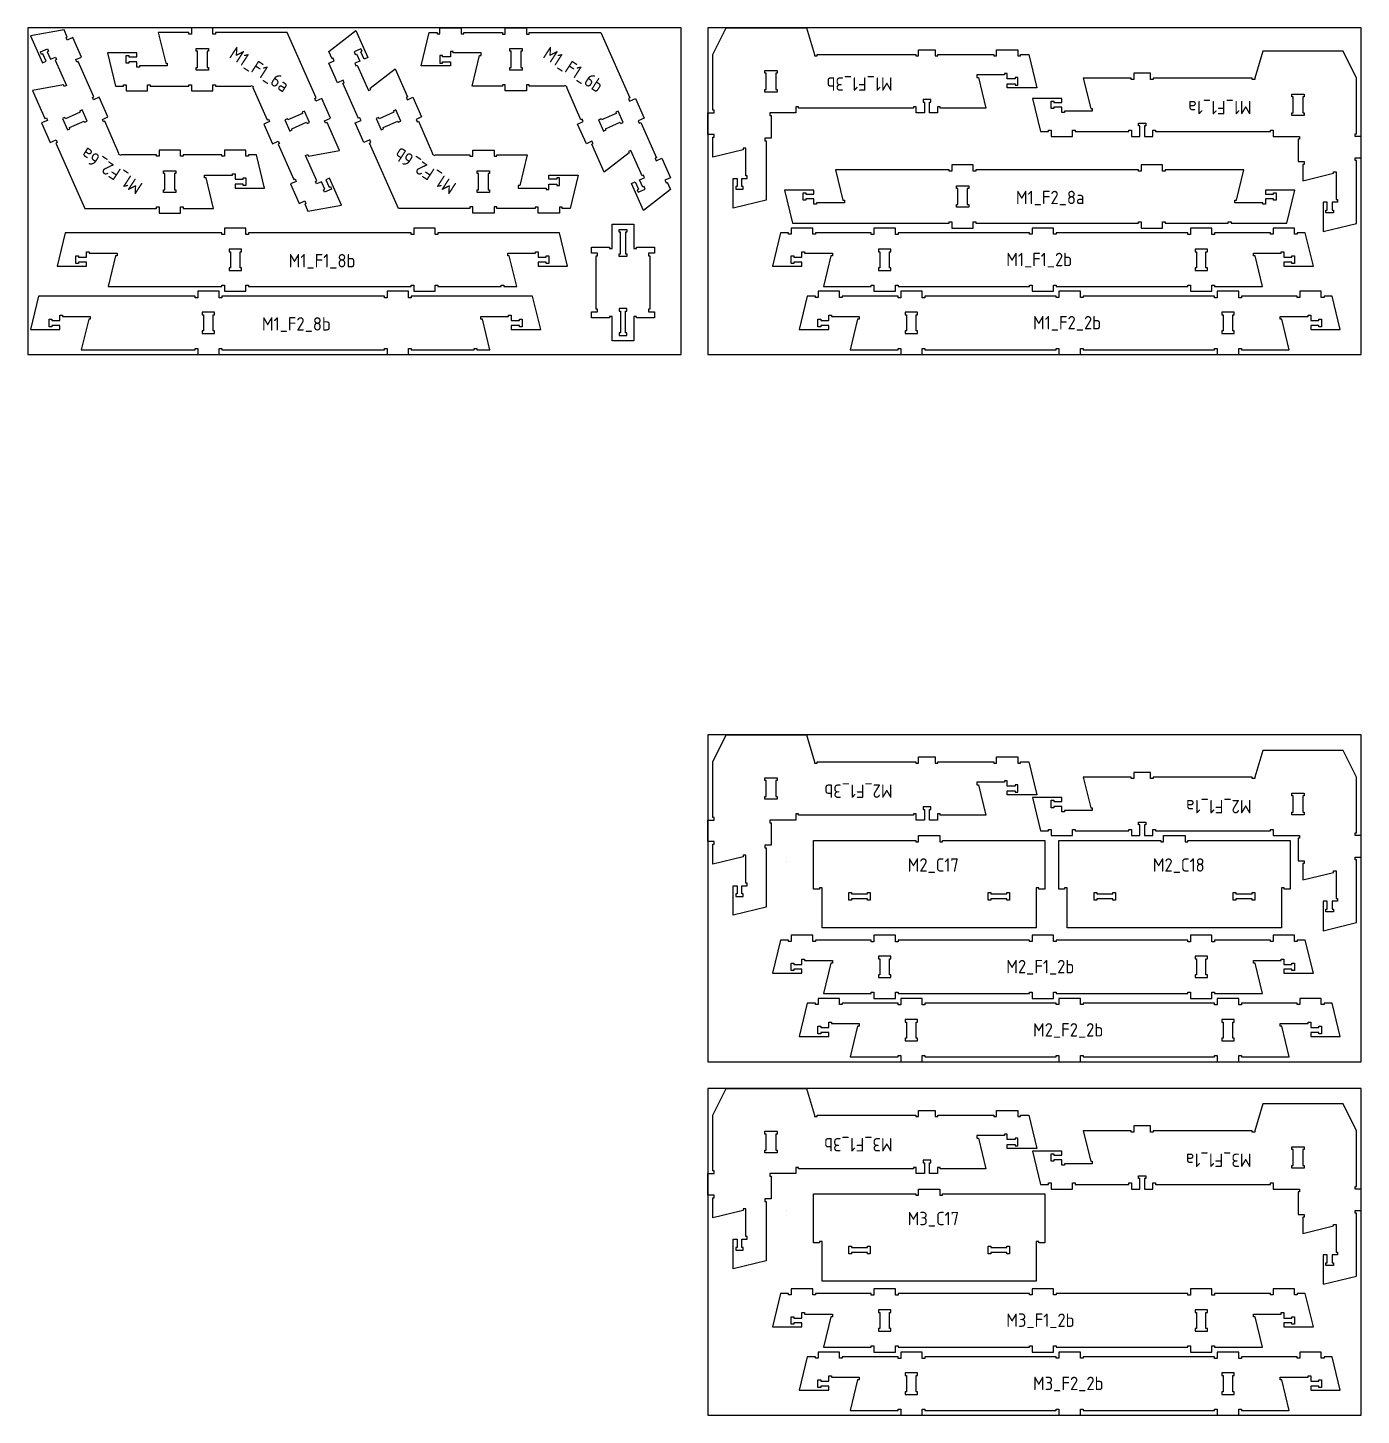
# Model space of a CAD drawing. Header units: millimetres. Extents: x -18174 to 50972, y 6312 to 16778.
# Drawn here: x 15512 to 20492, y 6313 to 11493 of the extents above; entities that cross this region are included whole.
import ezdxf

# ---------------------------------------------------------------- set-up
doc = ezdxf.new("R2010")
doc.units = ezdxf.units.MM
doc.header["$MEASUREMENT"] = 0
for name, color, linetype in [('freeswerk_CODES', 50, 'Continuous'), ('freeswerk_ELEMENTEN', 7, 'Continuous'), ('freeswerk_PLATEN', 3, 'Continuous')]:
    doc.layers.add(name, color=color, linetype=linetype)

msp = doc.modelspace()

# ---------------------------------------------------------------- linework, layer by layer
at = {"layer": 'freeswerk_ELEMENTEN'}
for points in [[(15713, 11382.8), (15680.5, 11455.9), (15659.5, 11446.6), (15655.4, 11455.7), (15660, 11457.7), (15647.8, 11485.1), (15522.3, 11462.2), (15567, 11361.7), (15580.7, 11367.8), (15568.5, 11395.2), (15563.9, 11393.2), (15559.9, 11402.3), (15585.5, 11413.7), (15589.5, 11404.5), (15584.9, 11402.5), (15597.1, 11375.1), (15615.4, 11383.2), (15619.5, 11374.1), (15614.9, 11372), (15656.9, 11277.4), (15647.8, 11273.4), (15645.4, 11278.8), (15530, 11257.7), (15576.3, 11153.5), (15581.8, 11156), (15585.8, 11146.8), (15563.9, 11137.1), (15596.4, 11064), (15618.3, 11073.7), (15622.4, 11064.6), (15616.9, 11062.1), (15725.4, 10817.9), (15992.6, 10817.9), (15992.6, 10823.9), (16002.6, 10823.9), (16002.6, 10799.9), (16082.6, 10799.9), (16082.6, 10823.9), (16092.6, 10823.9), (16092.6, 10817.9), (16206.6, 10817.9), (16179, 10931.9), (16173, 10931.9), (16173, 10941.9), (16276.6, 10941.9), (16276.6, 10946.9), (16286.6, 10946.9), (16286.6, 10926.9), (16316.6, 10926.9), (16316.6, 10931.9), (16326.6, 10931.9), (16326.6, 10903.9), (16316.6, 10903.9), (16316.6, 10908.9), (16286.6, 10908.9), (16286.6, 10893.9), (16396.6, 10893.9), (16366.6, 11017.9), (16336.6, 11017.9), (16336.6, 11012.9), (16326.6, 11012.9), (16326.6, 11035.9), (16246.6, 11035.9), (16246.6, 11012.9), (16236.6, 11012.9), (16236.6, 11017.9), (16092.6, 11017.9), (16092.6, 11012.9), (16082.6, 11012.9), (16082.6, 11035.9), (16002.6, 11035.9), (16002.6, 11012.9), (15992.6, 11012.9), (15992.6, 11017.9), (15861.3, 11017.9), (15859.5, 11015.2), (15851.2, 11020.7), (15852.9, 11023.4), (15799.6, 11143.3), (15795.1, 11141.3), (15791, 11150.5), (15812, 11159.8), (15779.6, 11232.9), (15758.5, 11223.6), (15754.5, 11232.7), (15759.1, 11234.7), (15700.6, 11366.3), (15696, 11364.3), (15692, 11373.4)], [(15809.9, 11398.5), (15839.9, 11274.5), (15869.9, 11274.5), (15869.9, 11279.5), (15879.9, 11279.5), (15879.9, 11256.5), (15959.9, 11256.5), (15959.9, 11279.5), (15969.9, 11279.5), (15969.9, 11274.5), (16113.9, 11274.5), (16113.9, 11279.5), (16123.9, 11279.5), (16123.9, 11256.5), (16203.9, 11256.5), (16203.9, 11279.5), (16213.9, 11279.5), (16213.9, 11274.5), (16345.2, 11274.5), (16346.9, 11277.2), (16355.3, 11271.8), (16353.5, 11269.1), (16406.8, 11149.1), (16411.4, 11151.1), (16415.4, 11142), (16394.4, 11132.7), (16426.9, 11059.6), (16447.9, 11068.9), (16452, 11059.8), (16447.4, 11057.7), (16505.9, 10926.1), (16510.5, 10928.2), (16514.5, 10919), (16493.5, 10909.7), (16526, 10836.6), (16547, 10845.9), (16551.1, 10836.8), (16546.5, 10834.7), (16558.7, 10807.3), (16684.2, 10830.2), (16639.5, 10930.8), (16625.8, 10924.7), (16638, 10897.3), (16642.5, 10899.3), (16646.6, 10890.2), (16621, 10878.8), (16617, 10887.9), (16621.5, 10890), (16609.3, 10917.4), (16591.1, 10909.3), (16587, 10918.4), (16591.6, 10920.4), (16549.6, 11015), (16558.7, 11019.1), (16561.1, 11013.7), (16676.5, 11034.7), (16630.2, 11138.9), (16624.7, 11136.5), (16620.7, 11145.6), (16642.6, 11155.4), (16610.1, 11228.5), (16588.2, 11218.7), (16584.1, 11227.9), (16589.6, 11230.3), (16481.1, 11474.5), (16213.9, 11474.5), (16213.9, 11468.5), (16203.9, 11468.5), (16203.9, 11492.5), (16123.9, 11492.5), (16123.9, 11468.5), (16113.9, 11468.5), (16113.9, 11474.5), (15999.9, 11474.5), (16027.5, 11360.5), (16033.5, 11360.5), (16033.5, 11350.5), (15929.9, 11350.5), (15929.9, 11345.5), (15919.9, 11345.5), (15919.9, 11365.5), (15889.9, 11365.5), (15889.9, 11360.5), (15879.9, 11360.5), (15879.9, 11388.5), (15889.9, 11388.5), (15889.9, 11383.5), (15919.9, 11383.5), (15919.9, 11398.5)], [(17497.9, 10903.9), (17497.9, 10931.9), (17487.9, 10931.9), (17487.9, 10926.9), (17457.9, 10926.9), (17457.9, 10941.9), (17567.9, 10941.9), (17537.9, 10817.9), (17507.9, 10817.9), (17507.9, 10822.9), (17497.9, 10822.9), (17497.9, 10799.9), (17417.9, 10799.9), (17417.9, 10822.9), (17407.9, 10822.9), (17407.9, 10817.9), (17263.9, 10817.9), (17263.9, 10823.9), (17253.9, 10823.9), (17253.9, 10799.9), (17173.9, 10799.9), (17173.9, 10823.9), (17163.9, 10823.9), (17163.9, 10817.9), (16896.7, 10817.9), (16788.2, 11062.1), (16793.7, 11064.6), (16789.7, 11073.7), (16767.7, 11064), (16735.2, 11137.1), (16757.2, 11146.8), (16753.1, 11156), (16747.6, 11153.5), (16689.2, 11285.1), (16693.7, 11287.2), (16689.7, 11296.3), (16668.7, 11287), (16636.2, 11360.1), (16657.2, 11369.4), (16653.1, 11378.6), (16648.6, 11376.5), (16636.4, 11403.9), (16737.5, 11481.7), (16782.2, 11381.2), (16768.5, 11375.1), (16756.3, 11402.5), (16760.9, 11404.5), (16756.8, 11413.7), (16731.2, 11402.3), (16735.3, 11393.2), (16739.9, 11395.2), (16752, 11367.8), (16733.8, 11359.7), (16737.8, 11350.5), (16742.4, 11352.5), (16784.4, 11257.9), (16793.6, 11261.9), (16791.1, 11267.4), (16884.1, 11338.9), (16930.4, 11234.7), (16925.8, 11232.7), (16929.9, 11223.6), (16950.9, 11232.9), (16983.4, 11159.8), (16962.4, 11150.5), (16966.4, 11141.3), (16971, 11143.3), (17024.3, 11023.4), (17022.5, 11020.7), (17030.9, 11015.2), (17032.7, 11017.9), (17163.9, 11017.9), (17163.9, 11012.9), (17173.9, 11012.9), (17173.9, 11035.9), (17253.9, 11035.9), (17253.9, 11012.9), (17263.9, 11012.9), (17263.9, 11017.9), (17377.9, 11017.9), (17350.3, 10903.9), (17344.3, 10903.9), (17344.3, 10893.9), (17447.9, 10893.9), (17447.9, 10888.9), (17457.9, 10888.9), (17457.9, 10908.9), (17487.9, 10908.9), (17487.9, 10903.9)], [(17051.4, 11388.5), (17051.4, 11360.5), (17061.4, 11360.5), (17061.4, 11365.5), (17091.4, 11365.5), (17091.4, 11350.5), (16981.4, 11350.5), (17011.4, 11474.5), (17041.4, 11474.5), (17041.4, 11469.5), (17051.4, 11469.5), (17051.4, 11492.5), (17131.4, 11492.5), (17131.4, 11469.5), (17141.4, 11469.5), (17141.4, 11474.5), (17285.4, 11474.5), (17285.4, 11468.5), (17295.4, 11468.5), (17295.4, 11492.5), (17375.4, 11492.5), (17375.4, 11468.5), (17385.4, 11468.5), (17385.4, 11474.5), (17652.6, 11474.5), (17761.1, 11230.3), (17755.6, 11227.9), (17759.7, 11218.7), (17781.6, 11228.5), (17814.1, 11155.4), (17792.2, 11145.6), (17796.2, 11136.5), (17801.7, 11138.9), (17860.2, 11007.3), (17855.6, 11005.3), (17859.6, 10996.2), (17880.7, 11005.5), (17913.1, 10932.4), (17892.1, 10923), (17896.2, 10913.9), (17900.8, 10915.9), (17912.9, 10888.5), (17811.8, 10810.8), (17767.1, 10911.3), (17780.8, 10917.4), (17793, 10890), (17788.4, 10887.9), (17792.5, 10878.8), (17818.1, 10890.2), (17814, 10899.3), (17809.5, 10897.3), (17797.3, 10924.7), (17815.6, 10932.8), (17811.5, 10941.9), (17806.9, 10939.9), (17764.9, 11034.6), (17755.7, 11030.5), (17758.2, 11025), (17665.2, 10953.5), (17618.9, 11057.7), (17623.5, 11059.8), (17619.4, 11068.9), (17598.4, 11059.6), (17565.9, 11132.7), (17586.9, 11142), (17582.9, 11151.1), (17578.3, 11149.1), (17525, 11269.1), (17526.8, 11271.8), (17518.4, 11277.2), (17516.7, 11274.5), (17385.4, 11274.5), (17385.4, 11279.5), (17375.4, 11279.5), (17375.4, 11256.5), (17295.4, 11256.5), (17295.4, 11279.5), (17285.4, 11279.5), (17285.4, 11274.5), (17171.4, 11274.5), (17199, 11388.5), (17205, 11388.5), (17205, 11398.5), (17101.4, 11398.5), (17101.4, 11403.5), (17091.4, 11403.5), (17091.4, 11383.5), (17061.4, 11383.5), (17061.4, 11388.5)], [(18070.3, 11084.5), (18075.3, 11084.5), (18075.3, 11094.5), (18052.3, 11094.5), (18052.3, 11174.5), (18075.3, 11174.5), (18075.3, 11184.5), (18070.3, 11184.5), (18070.3, 11392.5), (18120.3, 11492.5), (18420.3, 11492.5), (18450.3, 11392.5), (18450.3, 11387.5), (18460.3, 11387.5), (18460.3, 11392.5), (18829.3, 11392.5), (18829.3, 11387.5), (18839.3, 11387.5), (18839.3, 11410.5), (18901.3, 11410.5), (18901.3, 11387.5), (18911.3, 11387.5), (18911.3, 11392.5), (19120.3, 11392.5), (19120.3, 11387.5), (19130.3, 11387.5), (19130.3, 11410.5), (19210.3, 11410.5), (19210.3, 11387.5), (19220.3, 11387.5), (19220.3, 11392.5), (19250.3, 11392.5), (19280.3, 11268.5), (19170.3, 11268.5), (19170.3, 11283.5), (19200.3, 11283.5), (19200.3, 11278.5), (19210.3, 11278.5), (19210.3, 11306.5), (19200.3, 11306.5), (19200.3, 11301.5), (19170.3, 11301.5), (19170.3, 11321.5), (19160.3, 11321.5), (19160.3, 11316.5), (19056.8, 11316.5), (19056.8, 11306.5), (19062.7, 11306.5), (19090.3, 11192.5), (18920.3, 11192.5), (18920.3, 11197.5), (18910.3, 11197.5), (18910.3, 11174.5), (18879.3, 11174.5), (18879.3, 11214.5), (18884.3, 11214.5), (18884.3, 11224.5), (18856.3, 11224.5), (18856.3, 11214.5), (18861.3, 11214.5), (18861.3, 11174.5), (18830.3, 11174.5), (18830.3, 11197.5), (18820.3, 11197.5), (18820.3, 11192.5), (18391.3, 11192.5), (18391.3, 11197.5), (18381.3, 11197.5), (18381.3, 11174.5), (18283.3, 11174.5), (18283.3, 11164.5), (18288.3, 11164.5), (18288.3, 11080.5), (18265.3, 11080.5), (18265.3, 11070.5), (18270.3, 11070.5), (18270.3, 10849.4), (18146.3, 10819.4), (18146.3, 10929.4), (18161.3, 10929.4), (18161.3, 10899.4), (18156.3, 10899.4), (18156.3, 10889.4), (18184.3, 10889.4), (18184.3, 10899.4), (18179.3, 10899.4), (18179.3, 10929.4), (18199.3, 10929.4), (18199.3, 10939.4), (18194.3, 10939.4), (18194.3, 11042.9), (18184.3, 11042.9), (18184.3, 11037), (18070.3, 11009.4)], [(16181.9, 11344.5), (16186.9, 11344.5), (16186.9, 11334.5), (16140.9, 11334.5), (16140.9, 11344.5), (16145.9, 11344.5), (16145.9, 11404.5), (16140.9, 11404.5), (16140.9, 11414.5), (16186.9, 11414.5), (16186.9, 11404.5), (16181.9, 11404.5)], [(17312.4, 11344.5), (17317.4, 11344.5), (17317.4, 11404.5), (17312.4, 11404.5), (17312.4, 11414.5), (17358.4, 11414.5), (17358.4, 11404.5), (17353.4, 11404.5), (17353.4, 11344.5), (17358.4, 11344.5), (17358.4, 11334.5), (17312.4, 11334.5)], [(19643.3, 11299.6), (19633.3, 11299.6), (19633.3, 11304.6), (19454.3, 11304.6), (19481.9, 11190.6), (19487.9, 11190.6), (19487.9, 11180.6), (19384.3, 11180.6), (19384.3, 11175.6), (19374.3, 11175.6), (19374.3, 11195.6), (19344.3, 11195.6), (19344.3, 11190.6), (19334.3, 11190.6), (19334.3, 11218.6), (19344.3, 11218.6), (19344.3, 11213.6), (19374.3, 11213.6), (19374.3, 11228.6), (19264.3, 11228.6), (19294.3, 11104.6), (19324, 11104.6), (19324, 11109.6), (19334, 11109.6), (19334, 11086.6), (19414, 11086.6), (19414, 11109.6), (19424, 11109.6), (19424, 11104.6), (19624.3, 11104.6), (19624.3, 11109.6), (19634.3, 11109.6), (19634.3, 11086.6), (19665.3, 11086.6), (19665.3, 11126.6), (19660.3, 11126.6), (19660.3, 11136.6), (19688.3, 11136.6), (19688.3, 11126.6), (19683.3, 11126.6), (19683.3, 11086.6), (19714.3, 11086.6), (19714.3, 11109.6), (19724.3, 11109.6), (19724.3, 11104.6), (20153.3, 11104.6), (20153.3, 11109.6), (20163.3, 11109.6), (20163.3, 11086.6), (20261.3, 11086.6), (20261.3, 11076.6), (20256.3, 11076.6), (20256.3, 10992.6), (20279.3, 10992.6), (20279.3, 10982.6), (20274.3, 10982.6), (20274.3, 10921.5), (20388.3, 10949.1), (20388.3, 10955), (20398.3, 10955), (20398.3, 10851.5), (20403.3, 10851.5), (20403.3, 10841.5), (20383.3, 10841.5), (20383.3, 10811.5), (20388.3, 10811.5), (20388.3, 10801.5), (20360.3, 10801.5), (20360.3, 10811.5), (20365.3, 10811.5), (20365.3, 10841.5), (20350.3, 10841.5), (20350.3, 10731.5), (20474.3, 10761.5), (20474.3, 10996.6), (20469.3, 10996.6), (20469.3, 11006.6), (20492.3, 11006.6), (20492.3, 11086.6), (20469.3, 11086.6), (20469.3, 11096.6), (20474.3, 11096.6), (20474.3, 11304.6), (20424.3, 11404.6), (20124.3, 11404.6), (20094.3, 11304.6), (20094.3, 11299.6), (20084.3, 11299.6), (20084.3, 11304.6), (19715.3, 11304.6), (19715.3, 11299.6), (19705.3, 11299.6), (19705.3, 11322.6), (19643.3, 11322.6)], [(18270.5, 11322.5), (18265.5, 11322.5), (18265.5, 11332.5), (18311.5, 11332.5), (18311.5, 11322.5), (18306.5, 11322.5), (18306.5, 11262.5), (18311.5, 11262.5), (18311.5, 11252.5), (18265.5, 11252.5), (18265.5, 11262.5), (18270.5, 11262.5)], [(20279.1, 11164.6), (20233.1, 11164.6), (20233.1, 11174.6), (20238.1, 11174.6), (20238.1, 11234.6), (20233.1, 11234.6), (20233.1, 11244.6), (20279.1, 11244.6), (20279.1, 11234.6), (20274.1, 11234.6), (20274.1, 11174.6), (20279.1, 11174.6)], [(15653.2, 11152.7), (15651.2, 11157.3), (15642.1, 11153.2), (15660.7, 11111.2), (15669.9, 11115.2), (15667.9, 11119.8), (15722.7, 11144.2), (15724.7, 11139.6), (15733.9, 11143.7), (15715.2, 11185.7), (15706, 11181.6), (15708.1, 11177.1)], [(16553.2, 11139.7), (16555.3, 11135.2), (16564.4, 11139.2), (16545.7, 11181.3), (16536.6, 11177.2), (16538.6, 11172.6), (16483.8, 11148.3), (16481.8, 11152.9), (16472.6, 11148.8), (16491.3, 11106.8), (16500.4, 11110.8), (16498.4, 11115.4)], [(16886.5, 11185.7), (16877.4, 11181.6), (16879.4, 11177.1), (16824.6, 11152.7), (16822.6, 11157.3), (16813.4, 11153.2), (16832.1, 11111.2), (16841.2, 11115.2), (16839.2, 11119.8), (16894, 11144.2), (16896.1, 11139.6), (16905.2, 11143.7)], [(17662.8, 11106.8), (17671.9, 11110.8), (17669.9, 11115.4), (17724.7, 11139.7), (17726.8, 11135.2), (17735.9, 11139.2), (17717.2, 11181.3), (17708.1, 11177.2), (17710.1, 11172.6), (17655.3, 11148.3), (17653.3, 11152.9), (17644.1, 11148.8)], [(16024.6, 10947.9), (16019.6, 10947.9), (16019.6, 10957.9), (16065.6, 10957.9), (16065.6, 10947.9), (16060.6, 10947.9), (16060.6, 10887.9), (16065.6, 10887.9), (16065.6, 10877.9), (16019.6, 10877.9), (16019.6, 10887.9), (16024.6, 10887.9)], [(17236.9, 10947.9), (17231.9, 10947.9), (17231.9, 10887.9), (17236.9, 10887.9), (17236.9, 10877.9), (17190.9, 10877.9), (17190.9, 10887.9), (17195.9, 10887.9), (17195.9, 10947.9), (17190.9, 10947.9), (17190.9, 10957.9), (17236.9, 10957.9)], [(20005.9, 10767.5), (20005.9, 10762.5), (20214.2, 10762.5), (20244.2, 10886.5), (20134.2, 10886.5), (20134.2, 10871.5), (20164.2, 10871.5), (20164.2, 10876.5), (20174.2, 10876.5), (20174.2, 10848.5), (20164.2, 10848.5), (20164.2, 10853.5), (20134.2, 10853.5), (20134.2, 10833.5), (20124.2, 10833.5), (20124.2, 10838.5), (20020.7, 10838.5), (20020.7, 10848.5), (20026.6, 10848.5), (20054.2, 10962.5), (19760.2, 10962.5), (19760.2, 10957.5), (19750.2, 10957.5), (19750.2, 10980.5), (19670.2, 10980.5), (19670.2, 10957.5), (19660.2, 10957.5), (19660.2, 10962.5), (19053.2, 10962.5), (19053.2, 10957.5), (19043.2, 10957.5), (19043.2, 10980.5), (18963.2, 10980.5), (18963.2, 10957.5), (18953.2, 10957.5), (18953.2, 10962.5), (18528.3, 10962.5), (18555.9, 10848.5), (18561.9, 10848.5), (18561.9, 10838.5), (18458.3, 10838.5), (18458.3, 10833.5), (18448.3, 10833.5), (18448.3, 10853.5), (18418.3, 10853.5), (18418.3, 10848.5), (18408.3, 10848.5), (18408.3, 10876.5), (18418.3, 10876.5), (18418.3, 10871.5), (18448.3, 10871.5), (18448.3, 10886.5), (18338.3, 10886.5), (18368.3, 10762.5), (18953.2, 10762.5), (18953.2, 10767.5), (18963.2, 10767.5), (18963.2, 10744.5), (19043.2, 10744.5), (19043.2, 10767.5), (19053.2, 10767.5), (19053.2, 10762.5), (19660.2, 10762.5), (19660.2, 10767.5), (19670.2, 10767.5), (19670.2, 10744.5), (19750.2, 10744.5), (19750.2, 10767.5), (19760.2, 10767.5), (19760.2, 10762.5), (19995.9, 10762.5), (19995.9, 10767.5)], [(19026.2, 10892.5), (19021.2, 10892.5), (19021.2, 10832.5), (19026.2, 10832.5), (19026.2, 10822.5), (18980.2, 10822.5), (18980.2, 10832.5), (18985.2, 10832.5), (18985.2, 10892.5), (18980.2, 10892.5), (18980.2, 10902.5), (19026.2, 10902.5)], [(16954.2, 10744.5), (16954.2, 10720.5), (16944.2, 10720.5), (16944.2, 10726.5), (16337.2, 10726.5), (16337.2, 10720.5), (16327.2, 10720.5), (16327.2, 10744.5), (16247.2, 10744.5), (16247.2, 10720.5), (16237.2, 10720.5), (16237.2, 10726.5), (15652.3, 10726.5), (15622.3, 10602.5), (15732.3, 10602.5), (15732.3, 10617.5), (15702.3, 10617.5), (15702.3, 10612.5), (15692.3, 10612.5), (15692.3, 10640.5), (15702.3, 10640.5), (15702.3, 10635.5), (15732.3, 10635.5), (15732.3, 10655.5), (15742.3, 10655.5), (15742.3, 10650.5), (15845.9, 10650.5), (15845.9, 10640.5), (15839.9, 10640.5), (15812.3, 10526.5), (16237.2, 10526.5), (16237.2, 10531.5), (16247.2, 10531.5), (16247.2, 10508.5), (16327.2, 10508.5), (16327.2, 10531.5), (16337.2, 10531.5), (16337.2, 10526.5), (16944.2, 10526.5), (16944.2, 10531.5), (16954.2, 10531.5), (16954.2, 10508.5), (17034.2, 10508.5), (17034.2, 10531.5), (17044.2, 10531.5), (17044.2, 10526.5), (17279.9, 10526.5), (17279.9, 10531.5), (17289.9, 10531.5), (17289.9, 10526.5), (17338.2, 10526.5), (17310.6, 10640.5), (17304.7, 10640.5), (17304.7, 10650.5), (17408.2, 10650.5), (17408.2, 10655.5), (17418.2, 10655.5), (17418.2, 10635.5), (17448.2, 10635.5), (17448.2, 10640.5), (17458.2, 10640.5), (17458.2, 10612.5), (17448.2, 10612.5), (17448.2, 10617.5), (17418.2, 10617.5), (17418.2, 10602.5), (17528.2, 10602.5), (17497.9, 10726.5), (17044.2, 10726.5), (17044.2, 10720.5), (17034.2, 10720.5), (17034.2, 10744.5)], [(17785.2, 10668.5), (17785.2, 10673.5), (17853.2, 10673.5), (17853.2, 10651.5), (17830.2, 10651.5), (17830.2, 10641.5), (17835.2, 10641.5), (17835.2, 10441.5), (17830.2, 10441.5), (17830.2, 10431.5), (17853.2, 10431.5), (17853.2, 10409.5), (17785.2, 10409.5), (17785.2, 10414.5), (17775.2, 10414.5), (17775.2, 10323.5), (17695.2, 10323.5), (17695.2, 10414.5), (17685.2, 10414.5), (17685.2, 10409.5), (17617.2, 10409.5), (17617.2, 10431.5), (17640.2, 10431.5), (17640.2, 10441.5), (17635.2, 10441.5), (17635.2, 10641.5), (17640.2, 10641.5), (17640.2, 10651.5), (17617.2, 10651.5), (17617.2, 10673.5), (17685.2, 10673.5), (17685.2, 10668.5), (17695.2, 10668.5), (17695.2, 10759.5), (17775.2, 10759.5), (17775.2, 10668.5)], [(17749.2, 10729.5), (17744.2, 10729.5), (17744.2, 10648.5), (17749.2, 10648.5), (17749.2, 10638.5), (17721.2, 10638.5), (17721.2, 10648.5), (17726.2, 10648.5), (17726.2, 10729.5), (17721.2, 10729.5), (17721.2, 10739.5), (17749.2, 10739.5)], [(16264.2, 10586.5), (16310.2, 10586.5), (16310.2, 10596.5), (16305.2, 10596.5), (16305.2, 10656.5), (16310.2, 10656.5), (16310.2, 10666.5), (16264.2, 10666.5), (16264.2, 10656.5), (16269.2, 10656.5), (16269.2, 10596.5), (16264.2, 10596.5)], [(18689.5, 10586.5), (18735.5, 10586.5), (18735.5, 10596.5), (18730.5, 10596.5), (18730.5, 10656.5), (18735.5, 10656.5), (18735.5, 10666.5), (18689.5, 10666.5), (18689.5, 10656.5), (18694.5, 10656.5), (18694.5, 10596.5), (18689.5, 10596.5)], [(19876.5, 10656.5), (19876.5, 10596.5), (19871.5, 10596.5), (19871.5, 10586.5), (19917.5, 10586.5), (19917.5, 10596.5), (19912.5, 10596.5), (19912.5, 10656.5), (19917.5, 10656.5), (19917.5, 10666.5), (19871.5, 10666.5), (19871.5, 10656.5)], [(16854.2, 10508.5), (16854.2, 10484.5), (16844.2, 10484.5), (16844.2, 10490.5), (16237.2, 10490.5), (16237.2, 10484.5), (16227.2, 10484.5), (16227.2, 10508.5), (16147.2, 10508.5), (16147.2, 10484.5), (16137.2, 10484.5), (16137.2, 10490.5), (15552.3, 10490.5), (15522.3, 10366.5), (15632.3, 10366.5), (15632.3, 10381.5), (15602.3, 10381.5), (15602.3, 10376.5), (15592.3, 10376.5), (15592.3, 10404.5), (15602.3, 10404.5), (15602.3, 10399.5), (15632.3, 10399.5), (15632.3, 10419.5), (15642.3, 10419.5), (15642.3, 10414.5), (15745.9, 10414.5), (15745.9, 10404.5), (15739.9, 10404.5), (15712.3, 10290.5), (16137.2, 10290.5), (16137.2, 10295.5), (16147.2, 10295.5), (16147.2, 10272.5), (16227.2, 10272.5), (16227.2, 10295.5), (16237.2, 10295.5), (16237.2, 10290.5), (16844.2, 10290.5), (16844.2, 10295.5), (16854.2, 10295.5), (16854.2, 10272.5), (16934.2, 10272.5), (16934.2, 10295.5), (16944.2, 10295.5), (16944.2, 10290.5), (17179.9, 10290.5), (17179.9, 10295.5), (17189.9, 10295.5), (17189.9, 10290.5), (17238.2, 10290.5), (17210.6, 10404.5), (17204.7, 10404.5), (17204.7, 10414.5), (17308.2, 10414.5), (17308.2, 10419.5), (17318.2, 10419.5), (17318.2, 10399.5), (17348.2, 10399.5), (17348.2, 10404.5), (17358.2, 10404.5), (17358.2, 10376.5), (17348.2, 10376.5), (17348.2, 10381.5), (17318.2, 10381.5), (17318.2, 10366.5), (17428.2, 10366.5), (17397.9, 10490.5), (16944.2, 10490.5), (16944.2, 10484.5), (16934.2, 10484.5), (16934.2, 10508.5)], [(16164.2, 10350.5), (16210.2, 10350.5), (16210.2, 10360.5), (16205.2, 10360.5), (16205.2, 10420.5), (16210.2, 10420.5), (16210.2, 10430.5), (16164.2, 10430.5), (16164.2, 10420.5), (16169.2, 10420.5), (16169.2, 10360.5), (16164.2, 10360.5)], [(17721.2, 10353.5), (17721.2, 10343.5), (17749.2, 10343.5), (17749.2, 10353.5), (17744.2, 10353.5), (17744.2, 10434.5), (17749.2, 10434.5), (17749.2, 10444.5), (17721.2, 10444.5), (17721.2, 10434.5), (17726.2, 10434.5), (17726.2, 10353.5)], [(18789.5, 10350.5), (18835.5, 10350.5), (18835.5, 10360.5), (18830.5, 10360.5), (18830.5, 10420.5), (18835.5, 10420.5), (18835.5, 10430.5), (18789.5, 10430.5), (18789.5, 10420.5), (18794.5, 10420.5), (18794.5, 10360.5), (18789.5, 10360.5)], [(19976.5, 10420.5), (19976.5, 10360.5), (19971.5, 10360.5), (19971.5, 10350.5), (20017.5, 10350.5), (20017.5, 10360.5), (20012.5, 10360.5), (20012.5, 10420.5), (20017.5, 10420.5), (20017.5, 10430.5), (19971.5, 10430.5), (19971.5, 10420.5)], [(18070.3, 8444.5), (18075.3, 8444.5), (18075.3, 8454.5), (18052.3, 8454.5), (18052.3, 8534.5), (18075.3, 8534.5), (18075.3, 8544.5), (18070.3, 8544.5), (18070.3, 8752.5), (18120.3, 8852.5), (18420.3, 8852.5), (18450.3, 8752.5), (18450.3, 8747.5), (18460.3, 8747.5), (18460.3, 8752.5), (18829.3, 8752.5), (18829.3, 8747.5), (18839.3, 8747.5), (18839.3, 8770.5), (18901.3, 8770.5), (18901.3, 8747.5), (18911.3, 8747.5), (18911.3, 8752.5), (19120.3, 8752.5), (19120.3, 8747.5), (19130.3, 8747.5), (19130.3, 8770.5), (19210.3, 8770.5), (19210.3, 8747.5), (19220.3, 8747.5), (19220.3, 8752.5), (19250.3, 8752.5), (19280.3, 8628.5), (19170.3, 8628.5), (19170.3, 8643.5), (19200.3, 8643.5), (19200.3, 8638.5), (19210.3, 8638.5), (19210.3, 8666.5), (19200.3, 8666.5), (19200.3, 8661.5), (19170.3, 8661.5), (19170.3, 8681.5), (19160.3, 8681.5), (19160.3, 8676.5), (19056.8, 8676.5), (19056.8, 8666.5), (19062.7, 8666.5), (19090.3, 8552.5), (18920.3, 8552.5), (18920.3, 8557.5), (18910.3, 8557.5), (18910.3, 8534.5), (18879.3, 8534.5), (18879.3, 8574.5), (18884.3, 8574.5), (18884.3, 8584.5), (18856.3, 8584.5), (18856.3, 8574.5), (18861.3, 8574.5), (18861.3, 8534.5), (18830.3, 8534.5), (18830.3, 8557.5), (18820.3, 8557.5), (18820.3, 8552.5), (18391.3, 8552.5), (18391.3, 8557.5), (18381.3, 8557.5), (18381.3, 8534.5), (18283.3, 8534.5), (18283.3, 8524.5), (18288.3, 8524.5), (18288.3, 8440.5), (18265.3, 8440.5), (18265.3, 8430.5), (18270.3, 8430.5), (18270.3, 8209.4), (18146.3, 8179.4), (18146.3, 8289.4), (18161.3, 8289.4), (18161.3, 8259.4), (18156.3, 8259.4), (18156.3, 8249.4), (18184.3, 8249.4), (18184.3, 8259.4), (18179.3, 8259.4), (18179.3, 8289.4), (18199.3, 8289.4), (18199.3, 8299.4), (18194.3, 8299.4), (18194.3, 8402.9), (18184.3, 8402.9), (18184.3, 8397), (18070.3, 8369.4)], [(19643.3, 8689.6), (19633.3, 8689.6), (19633.3, 8694.6), (19454.3, 8694.6), (19481.9, 8580.6), (19487.9, 8580.6), (19487.9, 8570.6), (19384.3, 8570.6), (19384.3, 8565.6), (19374.3, 8565.6), (19374.3, 8585.6), (19344.3, 8585.6), (19344.3, 8580.6), (19334.3, 8580.6), (19334.3, 8608.6), (19344.3, 8608.6), (19344.3, 8603.6), (19374.3, 8603.6), (19374.3, 8618.6), (19264.3, 8618.6), (19294.3, 8494.6), (19324, 8494.6), (19324, 8499.6), (19334, 8499.6), (19334, 8476.6), (19414, 8476.6), (19414, 8499.6), (19424, 8499.6), (19424, 8494.6), (19624.3, 8494.6), (19624.3, 8499.6), (19634.3, 8499.6), (19634.3, 8476.6), (19665.3, 8476.6), (19665.3, 8516.6), (19660.3, 8516.6), (19660.3, 8526.6), (19688.3, 8526.6), (19688.3, 8516.6), (19683.3, 8516.6), (19683.3, 8476.6), (19714.3, 8476.6), (19714.3, 8499.6), (19724.3, 8499.6), (19724.3, 8494.6), (20153.3, 8494.6), (20153.3, 8499.6), (20163.3, 8499.6), (20163.3, 8476.6), (20261.3, 8476.6), (20261.3, 8466.6), (20256.3, 8466.6), (20256.3, 8382.6), (20279.3, 8382.6), (20279.3, 8372.6), (20274.3, 8372.6), (20274.3, 8311.5), (20388.3, 8339.1), (20388.3, 8345), (20398.3, 8345), (20398.3, 8241.5), (20403.3, 8241.5), (20403.3, 8231.5), (20383.3, 8231.5), (20383.3, 8201.5), (20388.3, 8201.5), (20388.3, 8191.5), (20360.3, 8191.5), (20360.3, 8201.5), (20365.3, 8201.5), (20365.3, 8231.5), (20350.3, 8231.5), (20350.3, 8121.5), (20474.3, 8151.5), (20474.3, 8386.6), (20469.3, 8386.6), (20469.3, 8396.6), (20492.3, 8396.6), (20492.3, 8476.6), (20469.3, 8476.6), (20469.3, 8486.6), (20474.3, 8486.6), (20474.3, 8694.6), (20424.3, 8794.6), (20124.3, 8794.6), (20094.3, 8694.6), (20094.3, 8689.6), (20084.3, 8689.6), (20084.3, 8694.6), (19715.3, 8694.6), (19715.3, 8689.6), (19705.3, 8689.6), (19705.3, 8712.6), (19643.3, 8712.6)], [(18270.5, 8682.5), (18265.5, 8682.5), (18265.5, 8692.5), (18311.5, 8692.5), (18311.5, 8682.5), (18306.5, 8682.5), (18306.5, 8622.5), (18311.5, 8622.5), (18311.5, 8612.5), (18265.5, 8612.5), (18265.5, 8622.5), (18270.5, 8622.5)], [(20279.1, 8554.6), (20233.1, 8554.6), (20233.1, 8564.6), (20238.1, 8564.6), (20238.1, 8624.6), (20233.1, 8624.6), (20233.1, 8634.6), (20279.1, 8634.6), (20279.1, 8624.6), (20274.1, 8624.6), (20274.1, 8564.6), (20279.1, 8564.6)], [(19310.7, 8458.6), (19310.7, 8276.6), (19288.7, 8276.6), (19288.7, 8281.6), (19278.7, 8281.6), (19278.7, 8132.6), (18478.7, 8132.6), (18478.7, 8281.6), (18468.7, 8281.6), (18468.7, 8276.6), (18446.7, 8276.6), (18446.7, 8458.6), (18828.7, 8458.6), (18828.7, 8453.6), (18838.7, 8453.6), (18838.7, 8476.6), (18918.7, 8476.6), (18918.7, 8453.6), (18928.7, 8453.6), (18928.7, 8458.6)], [(20226.3, 8458.6), (20226.3, 8276.6), (20204.3, 8276.6), (20204.3, 8281.6), (20194.3, 8281.6), (20194.3, 8132.6), (19394.3, 8132.6), (19394.3, 8281.6), (19384.3, 8281.6), (19384.3, 8276.6), (19362.3, 8276.6), (19362.3, 8458.6), (19744.3, 8458.6), (19744.3, 8453.6), (19754.3, 8453.6), (19754.3, 8476.6), (19834.3, 8476.6), (19834.3, 8453.6), (19844.3, 8453.6), (19844.3, 8458.6)], [(18658.7, 8263.6), (18658.7, 8235.6), (18648.7, 8235.6), (18648.7, 8240.6), (18588.7, 8240.6), (18588.7, 8235.6), (18578.7, 8235.6), (18578.7, 8263.6), (18588.7, 8263.6), (18588.7, 8258.6), (18648.7, 8258.6), (18648.7, 8263.6)], [(19098.7, 8235.6), (19098.7, 8263.6), (19108.7, 8263.6), (19108.7, 8258.6), (19168.7, 8258.6), (19168.7, 8263.6), (19178.7, 8263.6), (19178.7, 8235.6), (19168.7, 8235.6), (19168.7, 8240.6), (19108.7, 8240.6), (19108.7, 8235.6)], [(19574.3, 8263.6), (19574.3, 8235.6), (19564.3, 8235.6), (19564.3, 8240.6), (19504.3, 8240.6), (19504.3, 8235.6), (19494.3, 8235.6), (19494.3, 8263.6), (19504.3, 8263.6), (19504.3, 8258.6), (19564.3, 8258.6), (19564.3, 8263.6)], [(20014.3, 8235.6), (20014.3, 8263.6), (20024.3, 8263.6), (20024.3, 8258.6), (20084.3, 8258.6), (20084.3, 8263.6), (20094.3, 8263.6), (20094.3, 8235.6), (20084.3, 8235.6), (20084.3, 8240.6), (20024.3, 8240.6), (20024.3, 8235.6)], [(18689.5, 7946.5), (18735.5, 7946.5), (18735.5, 7956.5), (18730.5, 7956.5), (18730.5, 8016.5), (18735.5, 8016.5), (18735.5, 8026.5), (18689.5, 8026.5), (18689.5, 8016.5), (18694.5, 8016.5), (18694.5, 7956.5), (18689.5, 7956.5)], [(19876.5, 8016.5), (19876.5, 7956.5), (19871.5, 7956.5), (19871.5, 7946.5), (19917.5, 7946.5), (19917.5, 7956.5), (19912.5, 7956.5), (19912.5, 8016.5), (19917.5, 8016.5), (19917.5, 8026.5), (19871.5, 8026.5), (19871.5, 8016.5)], [(18789.5, 7710.5), (18835.5, 7710.5), (18835.5, 7720.5), (18830.5, 7720.5), (18830.5, 7780.5), (18835.5, 7780.5), (18835.5, 7790.5), (18789.5, 7790.5), (18789.5, 7780.5), (18794.5, 7780.5), (18794.5, 7720.5), (18789.5, 7720.5)], [(19976.5, 7780.5), (19976.5, 7720.5), (19971.5, 7720.5), (19971.5, 7710.5), (20017.5, 7710.5), (20017.5, 7720.5), (20012.5, 7720.5), (20012.5, 7780.5), (20017.5, 7780.5), (20017.5, 7790.5), (19971.5, 7790.5), (19971.5, 7780.5)], [(18070.3, 7124.5), (18075.3, 7124.5), (18075.3, 7134.5), (18052.3, 7134.5), (18052.3, 7214.5), (18075.3, 7214.5), (18075.3, 7224.5), (18070.3, 7224.5), (18070.3, 7432.5), (18120.3, 7532.5), (18420.3, 7532.5), (18450.3, 7432.5), (18450.3, 7427.5), (18460.3, 7427.5), (18460.3, 7432.5), (18829.3, 7432.5), (18829.3, 7427.5), (18839.3, 7427.5), (18839.3, 7450.5), (18901.3, 7450.5), (18901.3, 7427.5), (18911.3, 7427.5), (18911.3, 7432.5), (19120.3, 7432.5), (19120.3, 7427.5), (19130.3, 7427.5), (19130.3, 7450.5), (19210.3, 7450.5), (19210.3, 7427.5), (19220.3, 7427.5), (19220.3, 7432.5), (19250.3, 7432.5), (19280.3, 7308.5), (19170.3, 7308.5), (19170.3, 7323.5), (19200.3, 7323.5), (19200.3, 7318.5), (19210.3, 7318.5), (19210.3, 7346.5), (19200.3, 7346.5), (19200.3, 7341.5), (19170.3, 7341.5), (19170.3, 7361.5), (19160.3, 7361.5), (19160.3, 7356.5), (19056.8, 7356.5), (19056.8, 7346.5), (19062.7, 7346.5), (19090.3, 7232.5), (18920.3, 7232.5), (18920.3, 7237.5), (18910.3, 7237.5), (18910.3, 7214.5), (18879.3, 7214.5), (18879.3, 7254.5), (18884.3, 7254.5), (18884.3, 7264.5), (18856.3, 7264.5), (18856.3, 7254.5), (18861.3, 7254.5), (18861.3, 7214.5), (18830.3, 7214.5), (18830.3, 7237.5), (18820.3, 7237.5), (18820.3, 7232.5), (18391.3, 7232.5), (18391.3, 7237.5), (18381.3, 7237.5), (18381.3, 7214.5), (18283.3, 7214.5), (18283.3, 7204.5), (18288.3, 7204.5), (18288.3, 7120.5), (18265.3, 7120.5), (18265.3, 7110.5), (18270.3, 7110.5), (18270.3, 6889.4), (18146.3, 6859.4), (18146.3, 6969.4), (18161.3, 6969.4), (18161.3, 6939.4), (18156.3, 6939.4), (18156.3, 6929.4), (18184.3, 6929.4), (18184.3, 6939.4), (18179.3, 6939.4), (18179.3, 6969.4), (18199.3, 6969.4), (18199.3, 6979.4), (18194.3, 6979.4), (18194.3, 7082.9), (18184.3, 7082.9), (18184.3, 7077), (18070.3, 7049.4)], [(19643.3, 7369.6), (19633.3, 7369.6), (19633.3, 7374.6), (19454.3, 7374.6), (19481.9, 7260.6), (19487.9, 7260.6), (19487.9, 7250.6), (19384.3, 7250.6), (19384.3, 7245.6), (19374.3, 7245.6), (19374.3, 7265.6), (19344.3, 7265.6), (19344.3, 7260.6), (19334.3, 7260.6), (19334.3, 7288.6), (19344.3, 7288.6), (19344.3, 7283.6), (19374.3, 7283.6), (19374.3, 7298.6), (19264.3, 7298.6), (19294.3, 7174.6), (19324, 7174.6), (19324, 7179.6), (19334, 7179.6), (19334, 7156.6), (19414, 7156.6), (19414, 7179.6), (19424, 7179.6), (19424, 7174.6), (19624.3, 7174.6), (19624.3, 7179.6), (19634.3, 7179.6), (19634.3, 7156.6), (19665.3, 7156.6), (19665.3, 7196.6), (19660.3, 7196.6), (19660.3, 7206.6), (19688.3, 7206.6), (19688.3, 7196.6), (19683.3, 7196.6), (19683.3, 7156.6), (19714.3, 7156.6), (19714.3, 7179.6), (19724.3, 7179.6), (19724.3, 7174.6), (20153.3, 7174.6), (20153.3, 7179.6), (20163.3, 7179.6), (20163.3, 7156.6), (20261.3, 7156.6), (20261.3, 7146.6), (20256.3, 7146.6), (20256.3, 7062.6), (20279.3, 7062.6), (20279.3, 7052.6), (20274.3, 7052.6), (20274.3, 6991.5), (20388.3, 7019.1), (20388.3, 7025), (20398.3, 7025), (20398.3, 6921.5), (20403.3, 6921.5), (20403.3, 6911.5), (20383.3, 6911.5), (20383.3, 6881.5), (20388.3, 6881.5), (20388.3, 6871.5), (20360.3, 6871.5), (20360.3, 6881.5), (20365.3, 6881.5), (20365.3, 6911.5), (20350.3, 6911.5), (20350.3, 6801.5), (20474.3, 6831.5), (20474.3, 7066.6), (20469.3, 7066.6), (20469.3, 7076.6), (20492.3, 7076.6), (20492.3, 7156.6), (20469.3, 7156.6), (20469.3, 7166.6), (20474.3, 7166.6), (20474.3, 7374.6), (20424.3, 7474.6), (20124.3, 7474.6), (20094.3, 7374.6), (20094.3, 7369.6), (20084.3, 7369.6), (20084.3, 7374.6), (19715.3, 7374.6), (19715.3, 7369.6), (19705.3, 7369.6), (19705.3, 7392.6), (19643.3, 7392.6)], [(18270.5, 7362.5), (18265.5, 7362.5), (18265.5, 7372.5), (18311.5, 7372.5), (18311.5, 7362.5), (18306.5, 7362.5), (18306.5, 7302.5), (18311.5, 7302.5), (18311.5, 7292.5), (18265.5, 7292.5), (18265.5, 7302.5), (18270.5, 7302.5)], [(20279.1, 7234.6), (20233.1, 7234.6), (20233.1, 7244.6), (20238.1, 7244.6), (20238.1, 7304.6), (20233.1, 7304.6), (20233.1, 7314.6), (20279.1, 7314.6), (20279.1, 7304.6), (20274.1, 7304.6), (20274.1, 7244.6), (20279.1, 7244.6)], [(19310.7, 7138.6), (19310.7, 6956.6), (19288.7, 6956.6), (19288.7, 6961.6), (19278.7, 6961.6), (19278.7, 6812.6), (18478.7, 6812.6), (18478.7, 6961.6), (18468.7, 6961.6), (18468.7, 6956.6), (18446.7, 6956.6), (18446.7, 7138.6), (18828.7, 7138.6), (18828.7, 7133.6), (18838.7, 7133.6), (18838.7, 7156.6), (18918.7, 7156.6), (18918.7, 7133.6), (18928.7, 7133.6), (18928.7, 7138.6)], [(18658.7, 6943.6), (18658.7, 6915.6), (18648.7, 6915.6), (18648.7, 6920.6), (18588.7, 6920.6), (18588.7, 6915.6), (18578.7, 6915.6), (18578.7, 6943.6), (18588.7, 6943.6), (18588.7, 6938.6), (18648.7, 6938.6), (18648.7, 6943.6)], [(19098.7, 6915.6), (19098.7, 6943.6), (19108.7, 6943.6), (19108.7, 6938.6), (19168.7, 6938.6), (19168.7, 6943.6), (19178.7, 6943.6), (19178.7, 6915.6), (19168.7, 6915.6), (19168.7, 6920.6), (19108.7, 6920.6), (19108.7, 6915.6)], [(18689.5, 6626.5), (18735.5, 6626.5), (18735.5, 6636.5), (18730.5, 6636.5), (18730.5, 6696.5), (18735.5, 6696.5), (18735.5, 6706.5), (18689.5, 6706.5), (18689.5, 6696.5), (18694.5, 6696.5), (18694.5, 6636.5), (18689.5, 6636.5)], [(19876.5, 6696.5), (19876.5, 6636.5), (19871.5, 6636.5), (19871.5, 6626.5), (19917.5, 6626.5), (19917.5, 6636.5), (19912.5, 6636.5), (19912.5, 6696.5), (19917.5, 6696.5), (19917.5, 6706.5), (19871.5, 6706.5), (19871.5, 6696.5)], [(18789.5, 6390.5), (18835.5, 6390.5), (18835.5, 6400.5), (18830.5, 6400.5), (18830.5, 6460.5), (18835.5, 6460.5), (18835.5, 6470.5), (18789.5, 6470.5), (18789.5, 6460.5), (18794.5, 6460.5), (18794.5, 6400.5), (18789.5, 6400.5)], [(19976.5, 6460.5), (19976.5, 6400.5), (19971.5, 6400.5), (19971.5, 6390.5), (20017.5, 6390.5), (20017.5, 6400.5), (20012.5, 6400.5), (20012.5, 6460.5), (20017.5, 6460.5), (20017.5, 6470.5), (19971.5, 6470.5), (19971.5, 6460.5)]]:
    msp.add_lwpolyline(points, close=True, dxfattribs=at)
for points in [[(19854.5, 10744.5), (19854.5, 10720.5), (19844.5, 10720.5), (19844.5, 10726.5), (19353.5, 10726.5), (19353.5, 10721.5), (19343.5, 10721.5), (19343.5, 10744.5), (19263.5, 10744.5), (19263.5, 10721.5), (19253.5, 10721.5), (19253.5, 10726.5), (18762.5, 10726.5), (18762.5, 10720.5), (18752.5, 10720.5), (18752.5, 10744.5), (18672.5, 10744.5), (18672.5, 10720.5), (18662.5, 10720.5), (18662.5, 10726.5), (18453.8, 10726.5), (18453.8, 10721.5), (18443.8, 10721.5), (18443.8, 10744.5), (18363.8, 10744.5), (18363.8, 10721.5), (18353.8, 10721.5), (18353.8, 10726.5), (18323.5, 10726.5), (18293.5, 10602.5), (18403.5, 10602.5), (18403.5, 10617.5), (18373.5, 10617.5), (18373.5, 10612.5), (18363.5, 10612.5), (18363.5, 10640.5), (18373.5, 10640.5), (18373.5, 10635.5), (18403.5, 10635.5), (18403.5, 10655.5), (18413.5, 10655.5), (18413.5, 10650.5), (18517.1, 10650.5), (18517.1, 10640.5), (18511, 10640.5), (18483.5, 10526.5), (18662.5, 10526.5), (18662.5, 10531.5), (18672.5, 10531.5), (18672.5, 10508.5), (18752.5, 10508.5), (18752.5, 10531.5), (18762.5, 10531.5), (18762.5, 10526.5), (19253.5, 10526.5), (19253.5, 10531.5), (19263.5, 10531.5), (19263.5, 10508.5), (19343.5, 10508.5), (19343.5, 10531.5), (19353.5, 10531.5), (19353.5, 10526.5), (19844.5, 10526.5), (19844.5, 10531.5), (19854.5, 10531.5), (19854.5, 10508.5), (19934.5, 10508.5), (19934.5, 10531.5), (19944.5, 10531.5), (19944.5, 10526.5), (20123.5, 10526.5), (20095.9, 10640.5), (20090, 10640.5), (20090, 10650.5), (20193.5, 10650.5), (20193.5, 10655.5), (20203.5, 10655.5), (20203.5, 10635.5), (20233.5, 10635.5), (20233.5, 10640.5), (20243.5, 10640.5), (20243.5, 10612.5)], [(20243.5, 10612.5), (20233.5, 10612.5), (20233.5, 10617.5), (20203.5, 10617.5), (20203.5, 10602.5), (20313.5, 10602.5), (20283.2, 10726.5), (20253.2, 10726.5), (20253.2, 10721.5), (20243.2, 10721.5), (20243.2, 10744.5), (20163.2, 10744.5), (20163.2, 10721.5), (20153.2, 10721.5), (20153.2, 10726.5), (19944.5, 10726.5), (19944.5, 10720.5), (19934.5, 10720.5), (19934.5, 10744.5), (19854.5, 10744.5)], [(19954.5, 10508.5), (19954.5, 10484.5), (19944.5, 10484.5), (19944.5, 10490.5), (19453.5, 10490.5), (19453.5, 10485.5), (19443.5, 10485.5), (19443.5, 10508.5), (19363.5, 10508.5), (19363.5, 10485.5), (19353.5, 10485.5), (19353.5, 10490.5), (18862.5, 10490.5), (18862.5, 10484.5), (18852.5, 10484.5), (18852.5, 10508.5), (18772.5, 10508.5), (18772.5, 10484.5), (18762.5, 10484.5), (18762.5, 10490.5), (18553.8, 10490.5), (18553.8, 10485.5), (18543.8, 10485.5), (18543.8, 10508.5), (18463.8, 10508.5), (18463.8, 10485.5), (18453.8, 10485.5), (18453.8, 10490.5), (18423.5, 10490.5), (18393.5, 10366.5), (18503.5, 10366.5), (18503.5, 10381.5), (18473.5, 10381.5), (18473.5, 10376.5), (18463.5, 10376.5), (18463.5, 10404.5), (18473.5, 10404.5), (18473.5, 10399.5), (18503.5, 10399.5), (18503.5, 10419.5), (18513.5, 10419.5), (18513.5, 10414.5), (18617.1, 10414.5), (18617.1, 10404.5), (18611, 10404.5), (18583.5, 10290.5), (18762.5, 10290.5), (18762.5, 10295.5), (18772.5, 10295.5), (18772.5, 10272.5), (18852.5, 10272.5), (18852.5, 10295.5), (18862.5, 10295.5), (18862.5, 10290.5), (19353.5, 10290.5), (19353.5, 10295.5), (19363.5, 10295.5), (19363.5, 10272.5), (19443.5, 10272.5), (19443.5, 10295.5), (19453.5, 10295.5), (19453.5, 10290.5), (19944.5, 10290.5), (19944.5, 10295.5), (19954.5, 10295.5), (19954.5, 10272.5), (20034.5, 10272.5), (20034.5, 10295.5), (20044.5, 10295.5), (20044.5, 10290.5), (20223.5, 10290.5), (20195.9, 10404.5), (20190, 10404.5), (20190, 10414.5), (20293.5, 10414.5), (20293.5, 10419.5), (20303.5, 10419.5), (20303.5, 10399.5), (20333.5, 10399.5), (20333.5, 10404.5), (20343.5, 10404.5), (20343.5, 10376.5)], [(20343.5, 10376.5), (20333.5, 10376.5), (20333.5, 10381.5), (20303.5, 10381.5), (20303.5, 10366.5), (20413.5, 10366.5), (20383.2, 10490.5), (20353.2, 10490.5), (20353.2, 10485.5), (20343.2, 10485.5), (20343.2, 10508.5), (20263.2, 10508.5), (20263.2, 10485.5), (20253.2, 10485.5), (20253.2, 10490.5), (20044.5, 10490.5), (20044.5, 10484.5), (20034.5, 10484.5), (20034.5, 10508.5), (19954.5, 10508.5)], [(18345.1, 8396), (18345, 8396)], [(18345, 8378), (18345.1, 8378)], [(19362.3, 8367.6), (19362.2, 8367.6)], [(19362.2, 8349.6), (19362.3, 8349.6)], [(19854.5, 8104.5), (19854.5, 8080.5), (19844.5, 8080.5), (19844.5, 8086.5), (19353.5, 8086.5), (19353.5, 8081.5), (19343.5, 8081.5), (19343.5, 8104.5), (19263.5, 8104.5), (19263.5, 8081.5), (19253.5, 8081.5), (19253.5, 8086.5), (18762.5, 8086.5), (18762.5, 8080.5), (18752.5, 8080.5), (18752.5, 8104.5), (18672.5, 8104.5), (18672.5, 8080.5), (18662.5, 8080.5), (18662.5, 8086.5), (18453.8, 8086.5), (18453.8, 8081.5), (18443.8, 8081.5), (18443.8, 8104.5), (18363.8, 8104.5), (18363.8, 8081.5), (18353.8, 8081.5), (18353.8, 8086.5), (18323.5, 8086.5), (18293.5, 7962.5), (18403.5, 7962.5), (18403.5, 7977.5), (18373.5, 7977.5), (18373.5, 7972.5), (18363.5, 7972.5), (18363.5, 8000.5), (18373.5, 8000.5), (18373.5, 7995.5), (18403.5, 7995.5), (18403.5, 8015.5), (18413.5, 8015.5), (18413.5, 8010.5), (18517.1, 8010.5), (18517.1, 8000.5), (18511, 8000.5), (18483.5, 7886.5), (18662.5, 7886.5), (18662.5, 7891.5), (18672.5, 7891.5), (18672.5, 7868.5), (18752.5, 7868.5), (18752.5, 7891.5), (18762.5, 7891.5), (18762.5, 7886.5), (19253.5, 7886.5), (19253.5, 7891.5), (19263.5, 7891.5), (19263.5, 7868.5), (19343.5, 7868.5), (19343.5, 7891.5), (19353.5, 7891.5), (19353.5, 7886.5), (19844.5, 7886.5), (19844.5, 7891.5), (19854.5, 7891.5), (19854.5, 7868.5), (19934.5, 7868.5), (19934.5, 7891.5), (19944.5, 7891.5), (19944.5, 7886.5), (20123.5, 7886.5), (20095.9, 8000.5), (20090, 8000.5), (20090, 8010.5), (20193.5, 8010.5), (20193.5, 8015.5), (20203.5, 8015.5), (20203.5, 7995.5), (20233.5, 7995.5), (20233.5, 8000.5), (20243.5, 8000.5), (20243.5, 7972.5)], [(20243.5, 7972.5), (20233.5, 7972.5), (20233.5, 7977.5), (20203.5, 7977.5), (20203.5, 7962.5), (20313.5, 7962.5), (20283.2, 8086.5), (20253.2, 8086.5), (20253.2, 8081.5), (20243.2, 8081.5), (20243.2, 8104.5), (20163.2, 8104.5), (20163.2, 8081.5), (20153.2, 8081.5), (20153.2, 8086.5), (19944.5, 8086.5), (19944.5, 8080.5), (19934.5, 8080.5), (19934.5, 8104.5), (19854.5, 8104.5)], [(19954.5, 7868.5), (19954.5, 7844.5), (19944.5, 7844.5), (19944.5, 7850.5), (19453.5, 7850.5), (19453.5, 7845.5), (19443.5, 7845.5), (19443.5, 7868.5), (19363.5, 7868.5), (19363.5, 7845.5), (19353.5, 7845.5), (19353.5, 7850.5), (18862.5, 7850.5), (18862.5, 7844.5), (18852.5, 7844.5), (18852.5, 7868.5), (18772.5, 7868.5), (18772.5, 7844.5), (18762.5, 7844.5), (18762.5, 7850.5), (18553.8, 7850.5), (18553.8, 7845.5), (18543.8, 7845.5), (18543.8, 7868.5), (18463.8, 7868.5), (18463.8, 7845.5), (18453.8, 7845.5), (18453.8, 7850.5), (18423.5, 7850.5), (18393.5, 7726.5), (18503.5, 7726.5), (18503.5, 7741.5), (18473.5, 7741.5), (18473.5, 7736.5), (18463.5, 7736.5), (18463.5, 7764.5), (18473.5, 7764.5), (18473.5, 7759.5), (18503.5, 7759.5), (18503.5, 7779.5), (18513.5, 7779.5), (18513.5, 7774.5), (18617.1, 7774.5), (18617.1, 7764.5), (18611, 7764.5), (18583.5, 7650.5), (18762.5, 7650.5), (18762.5, 7655.5), (18772.5, 7655.5), (18772.5, 7632.5), (18852.5, 7632.5), (18852.5, 7655.5), (18862.5, 7655.5), (18862.5, 7650.5), (19353.5, 7650.5), (19353.5, 7655.5), (19363.5, 7655.5), (19363.5, 7632.5), (19443.5, 7632.5), (19443.5, 7655.5), (19453.5, 7655.5), (19453.5, 7650.5), (19944.5, 7650.5), (19944.5, 7655.5), (19954.5, 7655.5), (19954.5, 7632.5), (20034.5, 7632.5), (20034.5, 7655.5), (20044.5, 7655.5), (20044.5, 7650.5), (20223.5, 7650.5), (20195.9, 7764.5), (20190, 7764.5), (20190, 7774.5), (20293.5, 7774.5), (20293.5, 7779.5), (20303.5, 7779.5), (20303.5, 7759.5), (20333.5, 7759.5), (20333.5, 7764.5), (20343.5, 7764.5), (20343.5, 7736.5)], [(20343.5, 7736.5), (20333.5, 7736.5), (20333.5, 7741.5), (20303.5, 7741.5), (20303.5, 7726.5), (20413.5, 7726.5), (20383.2, 7850.5), (20353.2, 7850.5), (20353.2, 7845.5), (20343.2, 7845.5), (20343.2, 7868.5), (20263.2, 7868.5), (20263.2, 7845.5), (20253.2, 7845.5), (20253.2, 7850.5), (20044.5, 7850.5), (20044.5, 7844.5), (20034.5, 7844.5), (20034.5, 7868.5), (19954.5, 7868.5)], [(18345.1, 7076), (18345, 7076)], [(18345, 7058), (18345.1, 7058)], [(19854.5, 6784.5), (19854.5, 6760.5), (19844.5, 6760.5), (19844.5, 6766.5), (19353.5, 6766.5), (19353.5, 6761.5), (19343.5, 6761.5), (19343.5, 6784.5), (19263.5, 6784.5), (19263.5, 6761.5), (19253.5, 6761.5), (19253.5, 6766.5), (18762.5, 6766.5), (18762.5, 6760.5), (18752.5, 6760.5), (18752.5, 6784.5), (18672.5, 6784.5), (18672.5, 6760.5), (18662.5, 6760.5), (18662.5, 6766.5), (18453.8, 6766.5), (18453.8, 6761.5), (18443.8, 6761.5), (18443.8, 6784.5), (18363.8, 6784.5), (18363.8, 6761.5), (18353.8, 6761.5), (18353.8, 6766.5), (18323.5, 6766.5), (18293.5, 6642.5), (18403.5, 6642.5), (18403.5, 6657.5), (18373.5, 6657.5), (18373.5, 6652.5), (18363.5, 6652.5), (18363.5, 6680.5), (18373.5, 6680.5), (18373.5, 6675.5), (18403.5, 6675.5), (18403.5, 6695.5), (18413.5, 6695.5), (18413.5, 6690.5), (18517.1, 6690.5), (18517.1, 6680.5), (18511, 6680.5), (18483.5, 6566.5), (18662.5, 6566.5), (18662.5, 6571.5), (18672.5, 6571.5), (18672.5, 6548.5), (18752.5, 6548.5), (18752.5, 6571.5), (18762.5, 6571.5), (18762.5, 6566.5), (19253.5, 6566.5), (19253.5, 6571.5), (19263.5, 6571.5), (19263.5, 6548.5), (19343.5, 6548.5), (19343.5, 6571.5), (19353.5, 6571.5), (19353.5, 6566.5), (19844.5, 6566.5), (19844.5, 6571.5), (19854.5, 6571.5), (19854.5, 6548.5), (19934.5, 6548.5), (19934.5, 6571.5), (19944.5, 6571.5), (19944.5, 6566.5), (20123.5, 6566.5), (20095.9, 6680.5), (20090, 6680.5), (20090, 6690.5), (20193.5, 6690.5), (20193.5, 6695.5), (20203.5, 6695.5), (20203.5, 6675.5), (20233.5, 6675.5), (20233.5, 6680.5), (20243.5, 6680.5), (20243.5, 6652.5)], [(20243.5, 6652.5), (20233.5, 6652.5), (20233.5, 6657.5), (20203.5, 6657.5), (20203.5, 6642.5), (20313.5, 6642.5), (20283.2, 6766.5), (20253.2, 6766.5), (20253.2, 6761.5), (20243.2, 6761.5), (20243.2, 6784.5), (20163.2, 6784.5), (20163.2, 6761.5), (20153.2, 6761.5), (20153.2, 6766.5), (19944.5, 6766.5), (19944.5, 6760.5), (19934.5, 6760.5), (19934.5, 6784.5), (19854.5, 6784.5)], [(19954.5, 6548.5), (19954.5, 6524.5), (19944.5, 6524.5), (19944.5, 6530.5), (19453.5, 6530.5), (19453.5, 6525.5), (19443.5, 6525.5), (19443.5, 6548.5), (19363.5, 6548.5), (19363.5, 6525.5), (19353.5, 6525.5), (19353.5, 6530.5), (18862.5, 6530.5), (18862.5, 6524.5), (18852.5, 6524.5), (18852.5, 6548.5), (18772.5, 6548.5), (18772.5, 6524.5), (18762.5, 6524.5), (18762.5, 6530.5), (18553.8, 6530.5), (18553.8, 6525.5), (18543.8, 6525.5), (18543.8, 6548.5), (18463.8, 6548.5), (18463.8, 6525.5), (18453.8, 6525.5), (18453.8, 6530.5), (18423.5, 6530.5), (18393.5, 6406.5), (18503.5, 6406.5), (18503.5, 6421.5), (18473.5, 6421.5), (18473.5, 6416.5), (18463.5, 6416.5), (18463.5, 6444.5), (18473.5, 6444.5), (18473.5, 6439.5), (18503.5, 6439.5), (18503.5, 6459.5), (18513.5, 6459.5), (18513.5, 6454.5), (18617.1, 6454.5), (18617.1, 6444.5), (18611, 6444.5), (18583.5, 6330.5), (18762.5, 6330.5), (18762.5, 6335.5), (18772.5, 6335.5), (18772.5, 6312.5), (18852.5, 6312.5), (18852.5, 6335.5), (18862.5, 6335.5), (18862.5, 6330.5), (19353.5, 6330.5), (19353.5, 6335.5), (19363.5, 6335.5), (19363.5, 6312.5), (19443.5, 6312.5), (19443.5, 6335.5), (19453.5, 6335.5), (19453.5, 6330.5), (19944.5, 6330.5), (19944.5, 6335.5), (19954.5, 6335.5), (19954.5, 6312.5), (20034.5, 6312.5), (20034.5, 6335.5), (20044.5, 6335.5), (20044.5, 6330.5), (20223.5, 6330.5), (20195.9, 6444.5), (20190, 6444.5), (20190, 6454.5), (20293.5, 6454.5), (20293.5, 6459.5), (20303.5, 6459.5), (20303.5, 6439.5), (20333.5, 6439.5), (20333.5, 6444.5), (20343.5, 6444.5), (20343.5, 6416.5)], [(20343.5, 6416.5), (20333.5, 6416.5), (20333.5, 6421.5), (20303.5, 6421.5), (20303.5, 6406.5), (20413.5, 6406.5), (20383.2, 6530.5), (20353.2, 6530.5), (20353.2, 6525.5), (20343.2, 6525.5), (20343.2, 6548.5), (20263.2, 6548.5), (20263.2, 6525.5), (20253.2, 6525.5), (20253.2, 6530.5), (20044.5, 6530.5), (20044.5, 6524.5), (20034.5, 6524.5), (20034.5, 6548.5), (19954.5, 6548.5)]]:
    msp.add_lwpolyline(points, dxfattribs=at)
at = {"layer": 'freeswerk_PLATEN'}
for points in [[(15512.3, 10272.5), (17952.3, 10272.5), (17952.3, 11492.5), (15512.3, 11492.5)], [(18052.3, 10272.5), (20492.3, 10272.5), (20492.3, 11492.5), (18052.3, 11492.5)], [(18052.3, 7632.5), (20492.3, 7632.5), (20492.3, 8852.5), (18052.3, 8852.5)], [(18052.3, 6312.5), (20492.3, 6312.5), (20492.3, 7532.5), (18052.3, 7532.5)]]:
    msp.add_lwpolyline(points, close=True, dxfattribs=at)

# ---------------------------------------------------------------- texts
at = {"layer": 'freeswerk_CODES', "char_height": 50, "attachment_point": 1}
for s, insert, rotation in [('{\\Fiso|c0;M1_F1_6a}', (16288.2, 11425), 326.9761), ('{\\Fiso|c0;M1_F1_6b}', (17459.6, 11425), 326.9761), ('{\\Fiso|c0;M1_F1_3b}', (18742.3, 11257.5), 180), ('{\\Fiso|c0;M1_F1_1a}', (20082.6, 11169.6), 180), ('{\\Fiso|c0;M1_F2_6a}', (15918.3, 10867.5), 146.9761), ('{\\Fiso|c0;M1_F2_6b}', (17089.7, 10867.4), 146.9761), ('{\\Fiso|c0;M2_F1_3b}', (18742.3, 8617.5), 180), ('{\\Fiso|c0;M2_F1_1a}', (20082.6, 8559.6), 180), ('{\\Fiso|c0;M3_F1_3b}', (18742.3, 7297.5), 180), ('{\\Fiso|c0;M3_F1_1a}', (20082.6, 7239.6), 180)]:
    msp.add_mtext_dynamic_manual_height_columns(s, width=318.081, gutter_width=1456.3, heights=[0], dxfattribs=dict(at, insert=insert, rotation=rotation))
for s, insert in [('{\\Fiso|c0;M1_F2_8a}', (19202.7, 10883.9)), ('{\\Fiso|c0;M1_F1_8b}', (16486.7, 10647.9)), ('{\\Fiso|c0;M1_F1_2b}', (19166.4, 10652.4)), ('{\\Fiso|c0;M1_F2_8b}', (16386.7, 10411.9)), ('{\\Fiso|c0;M1_F2_2b}', (19266.4, 10416.4)), ('{\\Fiso|c0;M2_C17}', (18798.2, 8391.9)), ('{\\Fiso|c0;M2_C18}', (19713.8, 8391.9)), ('{\\Fiso|c0;M2_F1_2b}', (19166.4, 8012.4)), ('{\\Fiso|c0;M2_F2_2b}', (19266.4, 7776.4)), ('{\\Fiso|c0;M3_C17}', (18798.2, 7071.9)), ('{\\Fiso|c0;M3_F1_2b}', (19166.4, 6692.4)), ('{\\Fiso|c0;M3_F2_2b}', (19266.4, 6456.4))]:
    msp.add_mtext_dynamic_manual_height_columns(s, width=318.081, gutter_width=1456.3, heights=[0], dxfattribs=dict(at, insert=insert))

doc.saveas('drawing.dxf')
